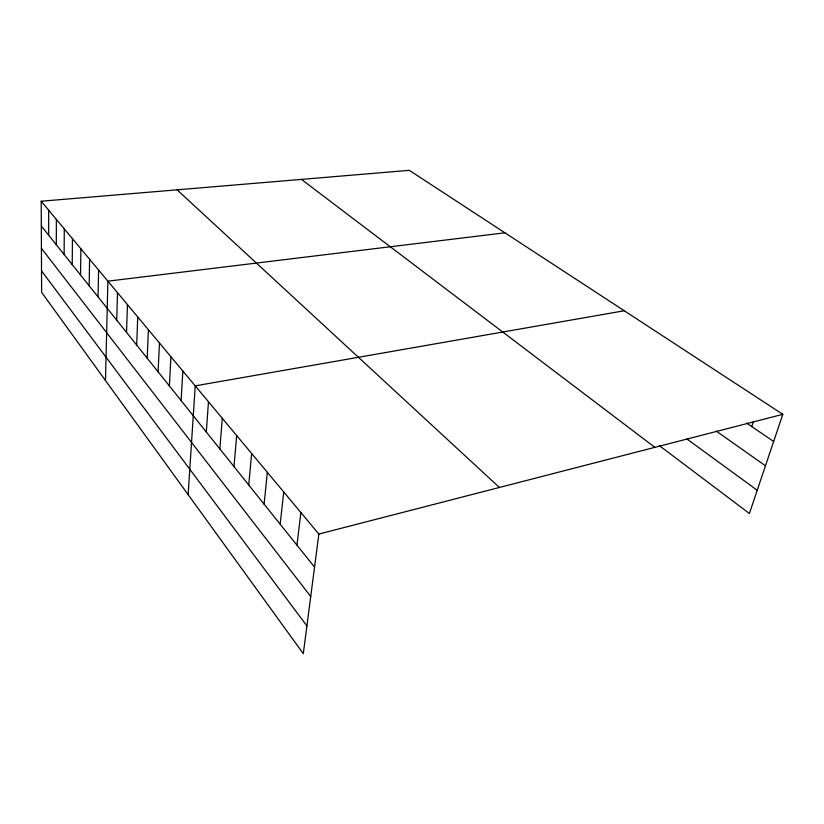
<?xml version="1.0" encoding="UTF-8"?>
<svg xmlns="http://www.w3.org/2000/svg" width="824" height="824" viewBox="0 0 824 824"><rect width="100%" height="100%" fill="white"/><g stroke="black" fill="none" stroke-linecap="round" stroke-linejoin="round"><path stroke-width="1.24" d="M56.3 244.749L56.351 219.39M64.138 254.534L64.272 228.897M72.224 264.617L72.45 238.692M80.556 275.031L80.886 248.807M89.167 285.763L89.589 259.241M98.046 296.856L98.581 270.025M105.482 380.534L107.882 281.169L504.906 232.801M116.72 320.165L117.502 292.695M126.525 332.412L127.442 304.623M136.681 345.091L137.742 316.962M147.197 358.213L148.413 329.755M158.095 371.809L159.475 343.011M169.383 385.91L170.939 356.761M181.105 400.546L182.846 371.037M188.14 494.658L195.216 385.859L624.262 310.761M206.299 431.992L208.472 401.752M219.864 448.926L222.274 418.293M233.995 466.569L236.663 435.546M248.735 484.965L251.67 453.54M264.113 504.154L267.347 472.337M280.17 524.208L283.734 491.979M296.97 545.179L300.884 512.538M41.2 201.231L318.847 534.065L303.294 653.659L41.622 292.355L41.2 201.231L409.301 170.341L782.8 414.328L749.407 513.496L659.437 445.702M751.776 426.595L753.363 421.713M318.847 534.065L782.8 414.328M746.503 423L773.654 441.468M716.221 431.086L765.465 465.787M687.02 439.058L757.225 490.27M301.44 179.395L654.853 447.35M177.098 189.829L499.396 487.468M41.313 226.034L314.541 567.118M41.416 248.343L310.72 596.524M41.519 270.88L306.899 625.931M48.657 210.182L48.698 235.252"/></g></svg>
